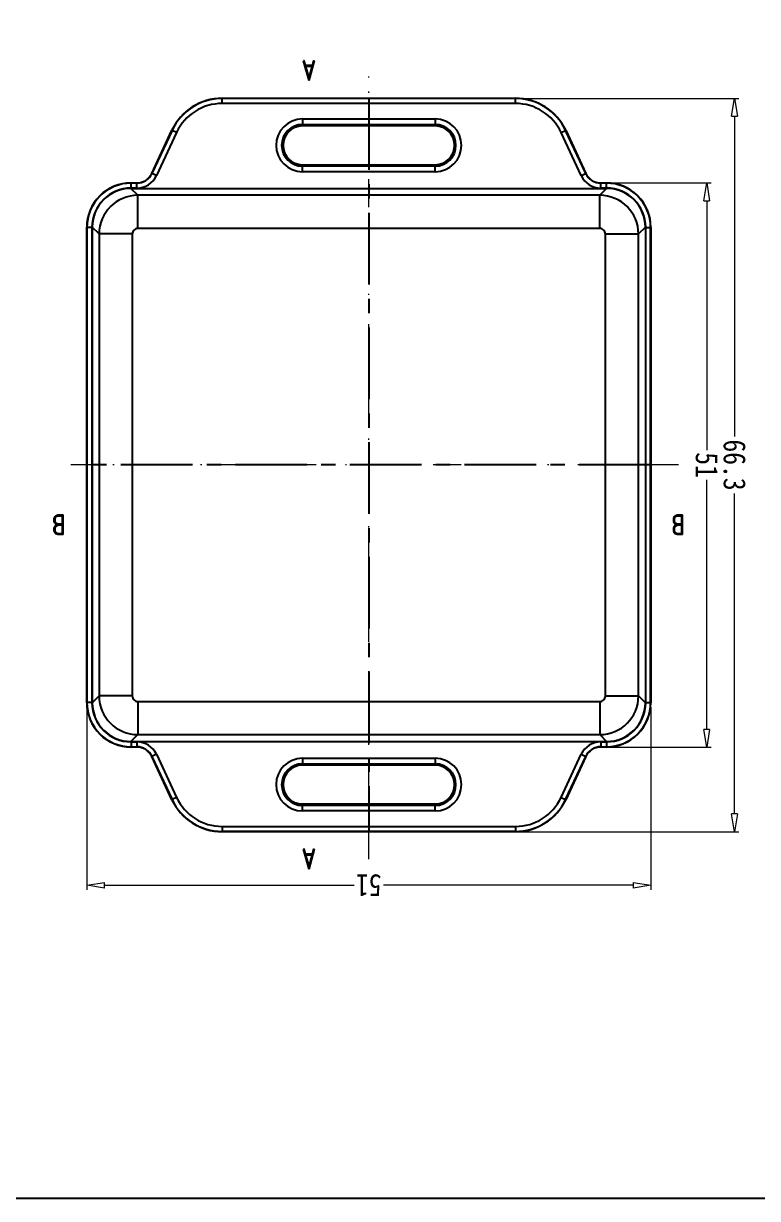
# Model space of a CAD drawing. Header units: millimetres. Extents: x 1786 to 4839, y -3109 to -1928.
# Drawn here: x 4496.6 to 4562.9, y -3109.4 to -3003.2 of the extents above; entities that cross this region are included whole.
import ezdxf
from ezdxf.enums import TextEntityAlignment as Align

# ---------------------------------------------------------------- set-up
doc = ezdxf.new("R2010")
doc.units = ezdxf.units.MM
doc.linetypes.add('CENTER', pattern=[50.8, 31.75, -6.35, 6.35, -6.35])
doc.linetypes.add('DIVIDE', pattern=[31.75, 12.7, -6.35, 0, -6.35, 0, -6.35])
doc.layers.add('dim', color=3, linetype='Continuous', lineweight=9)
doc.layers.add('hatch', color=56, linetype='Continuous', lineweight=9)
doc.styles.add('FFS', font='simfang.ttf', dxfattribs={"width": 0.85})
doc.styles.add('LongTou', font='romand.shx', dxfattribs={"width": 0.8, "bigfont": 'whgdtxt.shx'})
doc.dimstyles.new('YanXiu', dxfattribs={"dimtxt": 2.5, "dimasz": 2.2, "dimexe": 1, "dimexo": 0.6, "dimgap": 0.66, "dimtad": 0, "dimzin": 9, "dimdsep": 46, "dimtxsty": 'FFS', "dimblk": 'CLOSEDBLANK', "dimcen": 0, "dimclrd": 256, "dimclre": 131, "dimclrt": 42, "dimazin": 0, "dimtfac": 1, "dimtofl": 0, "dimtmove": 0, "dimatfit": 3, "dimldrblk": 'CLOSEDBLANK', "dimfxl": 0, "dimlwd": 5, "dimlwe": 5, "dimarcsym": 0})

# ---------------------------------------------------------------- blocks, each defined once
blk = doc.blocks.new('_ClosedBlank')
at = {"color": 0, "linetype": 'ByBlock', "lineweight": -2}
for p, q in [((-1, 0.167), (0, 0)), ((-1, 0.167), (-1, -0.167)), ((0, 0), (-1, -0.167))]:
    blk.add_line(p, q, dxfattribs=at)
blk = doc.blocks.new('*D43')
at = {"layer": 'Defpoints', "color": 0}
for p in [(4422.49, -2809.28, 0), (4402.69, -2875.58), (4422.49, -2875.58, 0)]:
    blk.add_point(p, dxfattribs=at)
at = {"layer": 'dim', "color": 131, "lineweight": 5}
for p, q in [((4422.09, -2809.28), (4402.29, -2809.28)), ((4422.09, -2875.58), (4402.29, -2875.58))]:
    blk.add_line(p, q, dxfattribs=at)
at = {"layer": 'dim', "lineweight": 5}
for p, q in [((4402.69, -2810.88), (4402.69, -2839.87)), ((4402.69, -2873.98), (4402.69, -2845))]:
    blk.add_line(p, q, dxfattribs=at)
at = {"layer": 'dim', "lineweight": 5, "xscale": 1.6, "yscale": 1.6, "zscale": 1.6}
for p, rotation in [((4402.69, -2809.28), 90), ((4402.69, -2875.58), 270)]:
    blk.add_blockref('_ClosedBlank', p, dxfattribs=dict(at, rotation=rotation))
at = {"layer": 'dim', "color": 42, "insert": (4402.69, -2842.43), "char_height": 2, "attachment_point": 5, "rotation": 90, "style": 'FFS'}
blk.add_mtext('66.3', dxfattribs=at)
blk = doc.blocks.new('*D44')
at = {"layer": 'Defpoints', "color": 0}
for p in [(4414.26, -2816.93, 0), (4405.21, -2867.93), (4414.26, -2867.93, 0)]:
    blk.add_point(p, dxfattribs=at)
at = {"layer": 'dim', "color": 131, "lineweight": 5}
for p, q in [((4413.86, -2816.93), (4404.81, -2816.93)), ((4413.86, -2867.93), (4404.81, -2867.93))]:
    blk.add_line(p, q, dxfattribs=at)
at = {"layer": 'dim', "lineweight": 5}
for p, q in [((4405.21, -2818.53), (4405.21, -2841.1)), ((4405.21, -2866.33), (4405.21, -2843.77))]:
    blk.add_line(p, q, dxfattribs=at)
at = {"layer": 'dim', "lineweight": 5, "xscale": 1.6, "yscale": 1.6, "zscale": 1.6}
for p, rotation in [((4405.21, -2816.93), 90), ((4405.21, -2867.93), 270)]:
    blk.add_blockref('_ClosedBlank', p, dxfattribs=dict(at, rotation=rotation))
at = {"layer": 'dim', "color": 42, "insert": (4405.21, -2842.43), "char_height": 2, "attachment_point": 5, "rotation": 90, "style": 'FFS'}
blk.add_mtext('51', dxfattribs=at)
blk = doc.blocks.new('*D51')
at = {"layer": 'Defpoints', "color": 0}
for p in [(4461.26, -2804.43), (4410.26, -2820.94, 0), (4461.26, -2820.94, 0)]:
    blk.add_point(p, dxfattribs=at)
at = {"layer": 'dim', "color": 131, "lineweight": 5}
for p, q in [((4410.26, -2820.54), (4410.26, -2804.03)), ((4461.26, -2820.54), (4461.26, -2804.03))]:
    blk.add_line(p, q, dxfattribs=at)
at = {"layer": 'dim', "lineweight": 5}
for p, q in [((4411.86, -2804.43), (4434.42, -2804.43)), ((4459.66, -2804.43), (4437.09, -2804.43))]:
    blk.add_line(p, q, dxfattribs=at)
at = {"layer": 'dim', "lineweight": 5, "xscale": 1.6, "yscale": 1.6, "zscale": 1.6, "rotation": 180}
blk.add_blockref('_ClosedBlank', (4410.26, -2804.43), dxfattribs=at)
at = {"layer": 'dim', "lineweight": 5, "xscale": 1.6, "yscale": 1.6, "zscale": 1.6}
blk.add_blockref('_ClosedBlank', (4461.26, -2804.43), dxfattribs=at)
at = {"layer": 'dim', "color": 42, "insert": (4435.76, -2804.43), "char_height": 2, "attachment_point": 5, "style": 'FFS'}
blk.add_mtext('51', dxfattribs=at)
blk = doc.blocks.new('*u90')
at = {"color": 7, "linetype": 'Continuous'}
for p, q in [((-59.295, 133.477, 0), (-32.755, 133.477, 0)), ((-59.295, 133.477, 0), (-59.283, 133.459, 0)), ((-59.284, 133.009, 0), (-59.284, 133.459, 0)), ((-32.766, 133.009, 0), (-59.284, 133.009, 0)), ((-32.767, 133.459, 0), (-59.283, 133.459, 0)), ((-32.767, 133.459, 0), (-32.755, 133.477, 0)), ((-32.766, 133.009, 0), (-32.766, 133.459, 0)), ((-52.025, 131.608, 0), (-40.025, 131.608, 0)), ((-52.025, 131.608, 0), (-52.025, 130.977, 0)), ((-52.025, 131.109, 0), (-40.025, 131.109, 0)), ((-40.025, 130.977, 0), (-52.025, 130.977, 0)), ((-40.025, 131.608, 0), (-40.025, 130.977, 0)), ((-65.644, 126.693, 0), (-63.827, 130.59, 0)), ((-63.815, 130.572, 0), (-65.632, 126.675, 0)), ((-63.407, 130.382, 0), (-65.224, 126.485, 0)), ((-63.827, 130.59, 0), (-63.815, 130.572, 0)), ((-63.407, 130.382, 0), (-63.815, 130.572, 0)), ((-28.643, 130.382, 0), (-28.235, 130.572, 0)), ((-26.826, 126.485, 0), (-28.643, 130.382, 0)), ((-28.235, 130.572, 0), (-28.223, 130.59, 0)), ((-26.418, 126.675, 0), (-28.235, 130.572, 0)), ((-28.223, 130.59, 0), (-26.406, 126.693, 0)), ((-65.632, 126.675, 0), (-65.644, 126.693, 0)), ((-65.224, 126.485, 0), (-65.632, 126.675, 0)), ((-52.025, 127.477, 0), (-40.025, 127.477, 0)), ((-52.025, 126.845, 0), (-52.025, 127.477, 0)), ((-40.025, 127.344, 0), (-52.025, 127.344, 0)), ((-40.025, 126.845, 0), (-52.025, 126.845, 0)), ((-40.025, 126.845, 0), (-40.025, 127.477, 0)), ((-26.826, 126.485, 0), (-26.418, 126.675, 0)), ((-26.418, 126.675, 0), (-26.406, 126.693, 0)), ((-67.525, 125.827, 0), (-67.003, 125.827, 0)), ((-67.507, 125.809, 0), (-67.525, 125.827, 0)), ((-66.992, 125.809, 0), (-67.507, 125.809, 0)), ((-67.507, 125.359, 0), (-67.507, 125.809, 0)), ((-66.992, 125.359, 0), (-67.507, 125.359, 0)), ((-66.992, 125.809, 0), (-67.003, 125.827, 0)), ((-66.992, 125.359, 0), (-66.992, 125.809, 0)), ((-25.058, 125.809, 0), (-25.047, 125.827, 0)), ((-24.543, 125.809, 0), (-25.058, 125.809, 0)), ((-25.058, 125.359, 0), (-25.058, 125.809, 0)), ((-24.543, 125.359, 0), (-25.058, 125.359, 0)), ((-25.047, 125.827, 0), (-24.525, 125.827, 0)), ((-24.525, 125.827, 0), (-24.543, 125.809, 0)), ((-24.543, 125.359, 0), (-24.543, 125.809, 0)), ((-24.522, 125.327, 0), (-67.528, 125.327, 0)), ((-66.911, 124.71, 0), (-67.528, 125.327, 0)), ((-25.139, 124.71, 0), (-66.911, 124.71, 0)), ((-66.911, 121.713, 0), (-66.911, 124.71, 0)), ((-25.139, 124.71, 0), (-24.522, 125.327, 0)), ((-25.139, 121.713, 0), (-25.139, 124.71, 0)), ((-71.525, 78.827, 0), (-71.525, 121.827, 0)), ((-71.507, 121.809, 0), (-71.525, 121.827, 0)), ((-71.507, 121.809, 0), (-71.507, 78.845, 0)), ((-71.057, 121.809, 0), (-71.507, 121.809, 0)), ((-71.057, 121.809, 0), (-71.057, 78.844, 0)), ((-71.025, 78.823, 0), (-71.025, 121.83, 0)), ((-70.408, 121.213, 0), (-71.025, 121.83, 0)), ((-70.408, 121.213, 0), (-70.408, 79.441, 0)), ((-67.411, 121.213, 0), (-70.408, 121.213, 0)), ((-67.411, 121.213, 0), (-67.411, 79.44, 0)), ((-25.139, 121.713, 0), (-66.911, 121.713, 0)), ((-24.639, 121.213, 0), (-21.642, 121.213, 0)), ((-24.639, 79.44, 0), (-24.639, 121.213, 0)), ((-21.642, 121.213, 0), (-21.025, 121.83, 0)), ((-21.642, 79.441, 0), (-21.642, 121.213, 0)), ((-21.025, 78.823, 0), (-21.025, 121.83, 0)), ((-20.993, 121.809, 0), (-20.543, 121.809, 0)), ((-20.993, 78.844, 0), (-20.993, 121.809, 0)), ((-20.525, 121.827, 0), (-20.543, 121.809, 0)), ((-20.543, 78.845, 0), (-20.543, 121.809, 0)), ((-20.525, 121.827, 0), (-20.525, 78.827, 0)), ((-71.525, 78.827, 0), (-71.507, 78.845, 0)), ((-71.057, 78.844, 0), (-71.507, 78.844, 0)), ((-70.408, 79.441, 0), (-71.025, 78.823, 0)), ((-67.411, 79.44, 0), (-70.408, 79.44, 0)), ((-66.911, 78.941, 0), (-66.911, 75.944, 0)), ((-66.911, 78.941, 0), (-25.139, 78.941, 0)), ((-25.139, 78.941, 0), (-25.139, 75.944, 0)), ((-24.639, 79.44, 0), (-21.642, 79.44, 0)), ((-21.642, 79.441, 0), (-21.025, 78.823, 0)), ((-20.993, 78.844, 0), (-20.543, 78.844, 0)), ((-20.543, 78.845, 0), (-20.525, 78.827, 0)), ((-66.911, 75.944, 0), (-67.528, 75.327, 0)), ((-66.911, 75.944, 0), (-25.139, 75.944, 0)), ((-25.139, 75.944, 0), (-24.522, 75.327, 0)), ((-24.522, 75.327, 0), (-67.528, 75.327, 0)), ((-67.525, 74.827, 0), (-67.507, 74.845, 0)), ((-67.003, 74.827, 0), (-67.525, 74.827, 0)), ((-67.507, 75.295, 0), (-67.507, 74.845, 0)), ((-67.507, 75.295, 0), (-66.992, 75.295, 0)), ((-67.507, 74.845, 0), (-66.992, 74.845, 0)), ((-66.992, 74.845, 0), (-67.003, 74.827, 0)), ((-66.992, 75.295, 0), (-66.992, 74.845, 0)), ((-25.058, 75.295, 0), (-25.058, 74.845, 0)), ((-25.058, 75.295, 0), (-24.543, 75.295, 0)), ((-25.058, 74.845, 0), (-25.047, 74.827, 0)), ((-25.058, 74.845, 0), (-24.543, 74.845, 0)), ((-24.525, 74.827, 0), (-25.047, 74.827, 0)), ((-24.543, 75.295, 0), (-24.543, 74.845, 0)), ((-24.543, 74.845, 0), (-24.525, 74.827, 0)), ((-65.632, 73.978, 0), (-65.644, 73.961, 0)), ((-63.826, 70.063, 0), (-65.644, 73.961, 0)), ((-65.224, 74.169, 0), (-65.632, 73.979, 0)), ((-65.632, 73.978, 0), (-63.815, 70.082, 0)), ((-65.224, 74.169, 0), (-63.407, 70.272, 0)), ((-52.025, 73.808, 0), (-52.025, 73.177, 0)), ((-52.025, 73.808, 0), (-40.025, 73.808, 0)), ((-52.025, 73.309, 0), (-40.025, 73.309, 0)), ((-40.025, 73.808, 0), (-40.025, 73.177, 0)), ((-28.643, 70.272, 0), (-26.826, 74.169, 0)), ((-28.235, 70.082, 0), (-26.418, 73.978, 0)), ((-26.406, 73.961, 0), (-28.224, 70.063, 0)), ((-26.826, 74.169, 0), (-26.418, 73.979, 0)), ((-26.418, 73.978, 0), (-26.406, 73.96, 0)), ((-40.025, 73.177, 0), (-52.025, 73.177, 0)), ((-63.407, 70.272, 0), (-63.815, 70.081, 0)), ((-28.643, 70.272, 0), (-28.235, 70.081, 0)), ((-63.815, 70.082, 0), (-63.827, 70.064, 0)), ((-52.025, 69.045, 0), (-52.025, 69.677, 0)), ((-52.025, 69.677, 0), (-40.025, 69.677, 0)), ((-40.025, 69.544, 0), (-52.025, 69.544, 0)), ((-40.025, 69.045, 0), (-40.025, 69.677, 0)), ((-28.223, 70.064, 0), (-28.235, 70.082, 0)), ((-40.025, 69.045, 0), (-52.025, 69.045, 0)), ((-59.283, 67.195, 0), (-59.295, 67.177, 0)), ((-32.755, 67.177, 0), (-59.295, 67.177, 0)), ((-59.284, 67.645, 0), (-59.284, 67.195, 0)), ((-59.284, 67.645, 0), (-32.766, 67.645, 0)), ((-59.283, 67.195, 0), (-32.767, 67.195, 0)), ((-32.755, 67.177, 0), (-32.767, 67.195, 0)), ((-32.766, 67.645, 0), (-32.766, 67.195, 0))]:
    blk.add_line(p, q, dxfattribs=at)
at = {"color": 1, "linetype": 'CENTER', "ltscale": 0.204}
for p, q in [((-46.025, 67.177, 0), (-46.025, 133.477, 0)), ((-71.525, 100.327, 0), (-20.525, 100.327, 0))]:
    blk.add_line(p, q, dxfattribs=at)
at = {"color": 7, "linetype": 'Continuous'}
for centre, radius, start, end in [((-59.295, 128.477, 0), 5, 89.99655, 155.00372), ((-59.284, 128.459, 0), 5, 89.99652, 155.00375), ((-59.284, 128.459, 0), 4.55, 89.99975, 155.00025), ((-32.766, 128.459, 0), 5, 24.99625, 90.00348), ((-32.766, 128.459, 0), 4.55, 24.99975, 90.00025), ((-32.755, 128.477, 0), 5, 24.99628, 90.00344), ((-52.025, 129.227, 0), 2.382, 90, 270), ((-52.025, 129.227, 0), 1.882, 90, 270), ((-52.025, 129.227, 0), 1.75, 90, 270), ((-40.025, 129.227, 0), 2.382, 270, 90), ((-40.025, 129.227, 0), 1.882, 270, 90), ((-40.025, 129.227, 0), 1.75, 270, 90), ((-67.003, 127.327, 0), 1.5, 269.9961, 335.00921), ((-66.992, 127.309, 0), 1.5, 269.99622, 335.0091), ((-66.992, 127.309, 0), 1.95, 270.00106, 334.99877), ((-25.058, 127.309, 0), 1.95, 205.00106, 269.99877), ((-25.058, 127.309, 0), 1.5, 204.99581, 270.00878), ((-25.047, 127.327, 0), 1.5, 204.9957, 270.00889), ((-67.525, 121.827, 0), 4, 89.99987, 180.00423), ((-67.507, 121.809, 0), 4, 89.99979, 180.00432), ((-67.507, 121.809, 0), 3.55, 90.38645, 179.61352), ((-67.507, 121.819, 0), 3.539, 90.00853, 90.39718), ((-24.543, 121.809, 0), 4, 359.99568, 90.00021), ((-24.543, 121.819, 0), 3.539, 89.60282, 89.99147), ((-24.525, 121.827, 0), 4, 359.99577, 90.00013), ((-24.543, 121.809, 0), 3.55, 0.38648, 89.61355), ((-66.905, 121.206, 0), 3.503, 90.10524, 179.89451), ((-25.145, 121.206, 0), 3.503, 0.10524, 89.89451), ((-67.518, 121.808, 0), 3.539, 179.60279, 179.99148), ((-66.912, 121.213, 0), 0.499, 89.9783, 180.0217), ((-25.138, 121.213, 0), 0.499, 359.97829, 90.02171), ((-24.532, 121.808, 0), 3.539, 0.00852, 0.39721), ((-67.525, 78.827, 0), 4, 179.99577, 270.00013), ((-67.507, 78.844, 0), 4, 179.99568, 270.00021), ((-67.518, 78.845, 0), 3.539, 180.00852, 180.39721), ((-67.507, 78.844, 0), 3.55, 180.38648, 269.61355), ((-66.905, 79.447, 0), 3.503, 180.10524, 269.89451), ((-66.912, 79.44, 0), 0.499, 179.9783, 270.0217), ((-25.145, 79.447, 0), 3.503, 270.10524, 359.89451), ((-25.138, 79.44, 0), 0.499, 269.97829, 0.02171), ((-24.543, 78.844, 0), 4, 269.99979, 0.00432), ((-24.525, 78.827, 0), 4, 269.99987, 0.00423), ((-24.543, 78.844, 0), 3.55, 270.38645, 359.61352), ((-24.532, 78.845, 0), 3.539, 359.60279, 359.99148), ((-67.507, 78.834, 0), 3.539, 269.60282, 269.99147), ((-67.003, 73.327, 0), 1.5, 24.9957, 90.00889), ((-66.992, 73.345, 0), 1.95, 25.00106, 89.99877), ((-66.992, 73.345, 0), 1.5, 24.99581, 90.00878), ((-25.058, 73.345, 0), 1.95, 90.00106, 154.99877), ((-25.058, 73.345, 0), 1.5, 89.99622, 155.0091), ((-25.047, 73.327, 0), 1.5, 89.9961, 155.00921), ((-24.543, 78.834, 0), 3.539, 270.00853, 270.39718), ((-52.025, 71.427, 0), 2.382, 90, 270), ((-52.025, 71.427, 0), 1.882, 90, 270), ((-40.025, 71.427, 0), 2.382, 270, 90), ((-40.025, 71.427, 0), 1.882, 270, 90), ((-52.025, 71.427, 0), 1.75, 90, 270), ((-40.025, 71.427, 0), 1.75, 270, 90), ((-59.284, 72.194, 0), 4.55, 204.99975, 270.00025), ((-32.766, 72.194, 0), 4.55, 269.99975, 335.00025), ((-59.295, 72.177, 0), 5, 204.99628, 270.00344), ((-59.284, 72.194, 0), 5, 204.99625, 270.00348), ((-32.766, 72.194, 0), 5, 269.99652, 335.00375), ((-32.755, 72.177, 0), 5, 269.99655, 335.00372)]:
    blk.add_arc(centre, radius, start, end, dxfattribs=at)
for centre, major_axis, start_param, end_param in [((-67.522, 121.823, 0), (-2.48, 2.48), -0.7844468, 0.7844468), ((-24.528, 121.823, 0), (2.48, 2.48), -0.7844468, 0.7844468), ((-67.522, 78.83, 0), (2.48, 2.48), 2.3571458, 3.9260395), ((-24.528, 78.83, 0), (-2.48, 2.48), -3.9260395, -2.3571458)]:
    blk.add_ellipse(centre, major_axis=major_axis, ratio=0.9980992, start_param=start_param, end_param=end_param, dxfattribs=at)
at = {"layer": 'Defpoints', "color": 2}
blk.add_lwpolyline([(-119.154, 166.645), (119.154, 166.645), (119.154, 0), (-119.154, 0)], close=True, dxfattribs=at)
at = {"layer": 'hatch', "color": 2, "linetype": 'DIVIDE', "ltscale": 0.2}
for p, q in [((-46.025, 135.977, 0), (-46.025, 64.677, 0)), ((-74.025, 100.327, 0), (-18.025, 100.327, 0))]:
    blk.add_line(p, q, dxfattribs=at)
at = {"layer": 'hatch', "color": 2, "elevation": 0}
for points in [[(-46.025, 135.977, 0, 0, 0), (-44.225, 135.977, 0.54, 0, 0), (-42.425, 135.977, 0, 0, 0)], [(-74.025, 100.327, 0, 0, 0), (-74.025, 102.127, 0.54, 0, 0), (-74.025, 103.927, 0, 0, 0)], [(-18.025, 100.327, 0, 0, 0), (-18.025, 102.127, 0.54, 0, 0), (-18.025, 103.927, 0, 0, 0)], [(-46.025, 64.677, 0, 0, 0), (-44.225, 64.677, 0.54, 0, 0), (-42.425, 64.677, 0, 0, 0)]]:
    blk.add_lwpolyline(points, format="xyseb", dxfattribs=at)
at = {"layer": 'hatch', "color": 6, "style": 'LongTou', "width": 0.8}
for s, p in [('A', (-40.625, 135.977, 0)), ('B', (-74.025, 105.727)), ('B', (-18.025, 105.727)), ('A', (-40.625, 64.677, 0))]:
    blk.add_text(s, height=1.8, dxfattribs=at).set_placement(p, align=Align.MIDDLE)
at = {"layer": 'dim'}
dim = blk.add_linear_dim(base=(-20.525, 138.327), p1=(-71.525, 121.827, 0), p2=(-20.525, 121.827, 0), dimstyle='YanXiu', override={"dimtxt": 2, "dimasz": 1.6, "dimexe": 0.3998, "dimexo": 0.3998, "dimgap": 0.3998, "dimzin": 8}, dxfattribs=at)
dim.commit()
dim.dimension.update_dxf_attribs({"geometry": '*D51', "text_midpoint": (-46.025, 138.327), "insert": (-4481.781, 2942.762)})
for base, p1, p2, picture, middle in [((-79.094, 67.177, 0), (-59.295, 133.477, 0), (-59.295, 67.177, 0), '*D43', (-79.094, 100.327, 0)), ((-76.574, 74.827, 0), (-67.525, 125.827, 0), (-67.525, 74.827, 0), '*D44', (-76.574, 100.327, 0))]:
    dim = blk.add_linear_dim(base=base, p1=p1, p2=p2, angle=90, dimstyle='YanXiu', override={"dimtxt": 2, "dimasz": 1.6, "dimexe": 0.3998, "dimexo": 0.3998, "dimgap": 0.3998, "dimzin": 8}, dxfattribs=at)
    dim.commit()
    dim.dimension.update_dxf_attribs({"geometry": picture, "text_midpoint": middle, "insert": (-4481.781, 2942.762)})

msp = doc.modelspace()

# ---------------------------------------------------------------- block references
at = {"rotation": 180}
msp.add_blockref('*u90', (4481.78, -2942.76, 0), dxfattribs=at)

doc.saveas('drawing.dxf')
